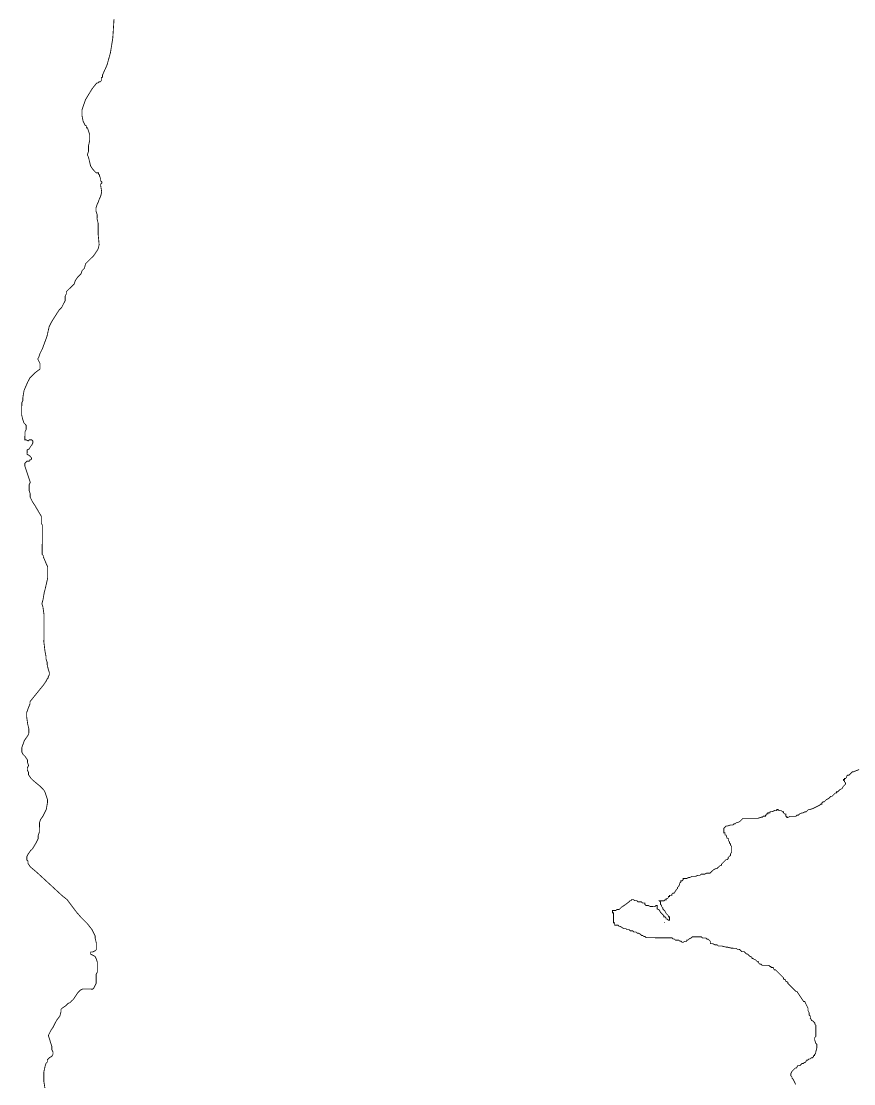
# Model space of a CAD drawing. Header units: metres. Extents: x 290190 to 339802, y 1811045 to 1991312.
# Drawn here: x 319345 to 322325, y 1852007 to 1855814 of the extents above; entities that cross this region are included whole.
import ezdxf

# ---------------------------------------------------------------- set-up
doc = ezdxf.new("R2010")
doc.units = ezdxf.units.M
doc.header["$MEASUREMENT"] = 0
doc.layers.add('HAZARDS LINE', color=1, linetype='Continuous')

msp = doc.modelspace()

# ---------------------------------------------------------------- linework, layer by layer
at = {"layer": 'HAZARDS LINE', "lineweight": 18}
for points in [[(319429.5, 1851992, 3.03, 3.03, 0), (319425.6, 1852016.2, 3.03, 3.03, 0), (319425.7, 1852048.5, 3.03, 3.03, 0), (319429.8, 1852068.6, 3.03, 3.03, 0), (319433.9, 1852080.7, 3.03, 3.03, 0), (319438, 1852084.7, 3.03, 3.03, 0), (319438, 1852092.8, 3.03, 3.03, 0), (319446.1, 1852100.8, 3.03, 3.03, 0), (319454.2, 1852104.8, 3.03, 3.03, 0), (319458.3, 1852112.8, 3.03, 3.03, 0), (319458.3, 1852120.9, 3.03, 3.03, 0), (319454.3, 1852129, 3.03, 3.03, 0), (319454.4, 1852141.1, 3.03, 3.03, 0), (319446.4, 1852165.4, 3.03, 3.03, 0), (319442.5, 1852177.5, 3.03, 3.03, 0), (319442.5, 1852181.5, 3.03, 3.03, 0), (319446.6, 1852189.6, 3.03, 3.03, 0), (319450.6, 1852197.6, 3.03, 3.03, 0), (319458.8, 1852209.7, 3.03, 3.03, 0), (319471, 1852233.8, 3.03, 3.03, 0), (319483.2, 1852249.9, 3.03, 3.03, 0), (319487.3, 1852266, 3.03, 3.03, 0), (319487.3, 1852274.1, 3.03, 3.03, 0), (319491.4, 1852278.1, 3.03, 3.03, 0), (319503.5, 1852286.1, 3.03, 3.03, 0), (319511.6, 1852294.1, 3.03, 3.03, 0), (319519.7, 1852298.1, 3.03, 3.03, 0), (319523.7, 1852302.2, 3.03, 3.03, 0), (319531.8, 1852310.2, 3.03, 3.03, 0), (319540, 1852322.2, 3.03, 3.03, 0), (319548.1, 1852334.3, 3.03, 3.03, 0), (319552.2, 1852338.3, 3.03, 3.03, 0), (319556.2, 1852342.3, 3.03, 3.03, 0), (319564.3, 1852346.3, 3.03, 3.03, 0), (319600.6, 1852346.2, 3.03, 3.03, 0), (319604.6, 1852350.2, 3.03, 3.03, 0), (319608.7, 1852358.2, 3.03, 3.03, 0), (319612.8, 1852366.3, 3.03, 3.03, 0), (319612.9, 1852398.6, 3.03, 3.03, 0), (319617, 1852406.6, 3.03, 3.03, 0), (319617.2, 1852442.9, 3.03, 3.03, 0), (319613.2, 1852455, 3.03, 3.03, 0), (319609.2, 1852463.1, 3.03, 3.03, 0), (319601.2, 1852467.2, 3.03, 3.03, 0), (319593.1, 1852471.3, 3.03, 3.03, 0), (319593.2, 1852479.3, 3.03, 3.03, 0), (319601.2, 1852479.3, 3.03, 3.03, 0), (319609.3, 1852483.3, 3.03, 3.03, 0), (319613.4, 1852487.3, 3.03, 3.03, 0), (319613.5, 1852511.5, 3.03, 3.03, 0), (319609.5, 1852527.7, 3.03, 3.03, 0), (319609.6, 1852535.7, 3.03, 3.03, 0), (319605.6, 1852543.8, 3.03, 3.03, 0), (319597.6, 1852560, 3.03, 3.03, 0), (319581.6, 1852580.3, 3.03, 3.03, 0), (319565.5, 1852596.5, 3.03, 3.03, 0), (319557.5, 1852604.6, 3.03, 3.03, 0), (319543.9, 1852620.2, 3.03, 3.03, 0), (319508.5, 1852667.1, 3.02, 3.02, 0), (319492.8, 1852679.3, 3.02, 3.02, 0), (319444.7, 1852723.8, 3.02, 3.02, 0), (319400.7, 1852764.3, 3.02, 3.02, 0), (319376.7, 1852784.6, 3.02, 3.02, 0), (319368.7, 1852796.7, 3.02, 3.02, 0), (319368.8, 1852804.8, 3.02, 3.02, 0), (319364.8, 1852808.8, 3.02, 3.02, 0), (319364.9, 1852820.9, 3.02, 3.02, 0), (319368.9, 1852828.9, 3.02, 3.02, 0), (319377, 1852840.9, 3.02, 3.02, 0), (319385.1, 1852848.9, 3.02, 3.02, 0), (319397.3, 1852869, 3.02, 3.02, 0), (319405.5, 1852885, 3.02, 3.02, 0), (319405.6, 1852897.1, 3.02, 3.02, 0), (319409.7, 1852909.2, 3.02, 3.02, 0), (319409.9, 1852941.4, 3.02, 3.02, 0), (319413.9, 1852953.4, 3.02, 3.02, 0), (319422.1, 1852965.4, 3.02, 3.02, 0), (319426.1, 1852973.5, 3.02, 3.02, 0), (319434.3, 1852989.5, 3.02, 3.02, 0), (319438.5, 1853013.6, 3.02, 3.02, 0), (319438.5, 1853025.7, 3.02, 3.02, 0), (319434.6, 1853037.8, 3.02, 3.02, 0), (319430.6, 1853049.9, 3.02, 3.02, 0), (319426.7, 1853058, 3.02, 3.02, 0), (319410.7, 1853074.2, 3.02, 3.02, 0), (319386.6, 1853094.4, 3.02, 3.02, 0), (319378.6, 1853102.5, 3.02, 3.02, 0), (319370.7, 1853114.7, 3.02, 3.02, 0), (319370.7, 1853122.7, 3.02, 3.02, 0), (319366.7, 1853130.8, 3.02, 3.02, 0), (319366.8, 1853138.8, 3.02, 3.02, 0), (319370.9, 1853146.9, 3.02, 3.02, 0), (319366.9, 1853159, 3.02, 3.02, 0), (319367, 1853167, 3.02, 3.02, 0), (319359, 1853179.1, 3.02, 3.02, 0), (319351, 1853187.2, 3.02, 3.02, 0), (319347, 1853195.3, 3.02, 3.02, 0), (319347.1, 1853211.4, 3.02, 3.02, 0), (319351.2, 1853223.5, 3.02, 3.02, 0), (319355.3, 1853235.5, 3.02, 3.02, 0), (319363.4, 1853247.5, 3.02, 3.02, 0), (319371.6, 1853259.6, 3.02, 3.02, 0), (319371.7, 1853279.7, 3.02, 3.02, 0), (319367.8, 1853295.8, 3.02, 3.02, 0), (319363.9, 1853324, 3.02, 3.02, 0), (319364, 1853336.1, 3.02, 3.02, 0), (319368.1, 1853348.1, 3.02, 3.02, 0), (319376.2, 1853368.2, 3.02, 3.02, 0), (319376.3, 1853376.2, 3.02, 3.02, 0), (319392.5, 1853396.3, 3.02, 3.02, 0), (319424.9, 1853436.3, 3.02, 3.02, 0), (319433.1, 1853448.3, 3.02, 3.02, 0), (319437.1, 1853456.4, 3.02, 3.02, 0), (319441.2, 1853460.4, 3.02, 3.02, 0), (319441.2, 1853464.4, 3.02, 3.02, 0), (319445.3, 1853472.4, 3.02, 3.02, 0), (319445.3, 1853480.5, 3.02, 3.02, 0), (319441.4, 1853492.6, 3.02, 3.02, 0), (319437.5, 1853508.7, 3.02, 3.02, 0), (319437.5, 1853516.7, 3.02, 3.02, 0), (319433.6, 1853528.8, 3.02, 3.02, 0), (319433.6, 1853536.9, 3.02, 3.02, 0), (319429.7, 1853557, 3.02, 3.02, 0), (319425.9, 1853589.3, 3.02, 3.02, 0), (319426.5, 1853685.8, 3.02, 3.02, 0), (319422.6, 1853714, 3.02, 3.02, 0), (319418.7, 1853726.1, 3.02, 3.02, 0), (319422.8, 1853742.2, 3.02, 3.02, 0), (319427, 1853766.3, 3.02, 3.02, 0), (319431.1, 1853782.4, 3.02, 3.02, 0), (319439.4, 1853818.6, 3.02, 3.02, 0), (319439.6, 1853858.8, 3.02, 3.02, 0), (319435.6, 1853866.9, 3.02, 3.02, 0), (319423.7, 1853895.1, 3.02, 3.02, 0), (319423.7, 1853899.2, 3.02, 3.02, 0), (319419.7, 1853903.2, 3.02, 3.02, 0), (319419.9, 1853927.4, 3.02, 3.02, 0), (319420, 1853943.5, 3.02, 3.02, 0), (319420.1, 1853959.6, 3.02, 3.02, 0), (319420.3, 1853991.8, 3.02, 3.02, 0), (319420.4, 1854007.9, 3.02, 3.02, 0), (319416.4, 1854015.9, 3.02, 3.02, 0), (319416.5, 1854032, 3.02, 3.02, 0), (319416.6, 1854040.1, 3.02, 3.02, 0), (319404.6, 1854060.3, 3.02, 3.02, 0), (319392.7, 1854080.5, 3.02, 3.02, 0), (319384.7, 1854092.6, 3.02, 3.02, 0), (319376.7, 1854108.7, 3.02, 3.02, 0), (319376.8, 1854120.8, 3.02, 3.02, 0), (319372.9, 1854132.9, 3.02, 3.02, 0), (319372.9, 1854145, 3.02, 3.02, 0), (319373, 1854153, 3.02, 3.02, 0), (319377.1, 1854161.1, 3.02, 3.02, 0), (319373.1, 1854173.2, 3.02, 3.02, 0), (319357.3, 1854221.6, 3.02, 3.02, 0), (319357.4, 1854229.6, 3.02, 3.02, 0), (319365.5, 1854237.6, 3.02, 3.02, 0), (319369.5, 1854237.6, 3.02, 3.02, 0), (319373.5, 1854237.6, 3.02, 3.02, 0), (319373.5, 1854241.6, 3.02, 3.02, 0), (319377.6, 1854241.6, 3.02, 3.02, 0), (319381.6, 1854245.6, 3.02, 3.02, 0), (319381.6, 1854249.6, 3.02, 3.02, 0), (319377.6, 1854253.6, 3.02, 3.02, 0), (319373.6, 1854257.7, 3.02, 3.02, 0), (319365.6, 1854261.8, 3.02, 3.02, 0), (319365.7, 1854269.8, 3.02, 3.02, 0), (319365.7, 1854277.9, 3.02, 3.02, 0), (319373.8, 1854281.8, 3.02, 3.02, 0), (319377.8, 1854289.9, 3.02, 3.02, 0), (319381.9, 1854293.9, 3.02, 3.02, 0), (319386, 1854301.9, 3.02, 3.02, 0), (319386, 1854309.9, 3.02, 3.02, 0), (319382, 1854314, 3.02, 3.02, 0), (319378, 1854314, 3.02, 3.02, 0), (319374, 1854314, 3.02, 3.02, 0), (319369.9, 1854310, 3.02, 3.02, 0), (319361.9, 1854314.1, 3.02, 3.02, 0), (319357.9, 1854314.1, 3.02, 3.02, 0), (319357.9, 1854322.2, 3.02, 3.02, 0), (319357.9, 1854326.2, 3.02, 3.02, 0), (319358, 1854334.2, 3.02, 3.02, 0), (319358, 1854342.3, 3.02, 3.02, 0), (319362.1, 1854350.3, 3.02, 3.02, 0), (319362.2, 1854358.4, 3.02, 3.02, 0), (319362.2, 1854362.4, 3.02, 3.02, 0), (319362.2, 1854366.4, 3.02, 3.02, 0), (319354.2, 1854374.5, 3.02, 3.02, 0), (319350.3, 1854386.6, 3.02, 3.02, 0), (319346.3, 1854402.7, 3.02, 3.02, 0), (319346.5, 1854430.9, 3.02, 3.02, 0), (319346.6, 1854439, 3.02, 3.02, 0), (319346.6, 1854447, 3.02, 3.02, 0), (319350.7, 1854455, 3.02, 3.02, 0), (319350.7, 1854463.1, 3.02, 3.02, 0), (319350.8, 1854467.1, 3.02, 3.02, 0), (319354.9, 1854491.2, 3.02, 3.02, 0), (319367.2, 1854519.3, 3.02, 3.02, 0), (319375.3, 1854535.4, 3.02, 3.02, 0), (319387.5, 1854547.4, 3.02, 3.02, 0), (319395.6, 1854555.4, 3.02, 3.02, 0), (319411.7, 1854567.4, 3.02, 3.02, 0), (319411.8, 1854583.5, 3.02, 3.02, 0), (319411.9, 1854587.5, 3.02, 3.02, 0), (319407.9, 1854595.6, 3.02, 3.02, 0), (319403.9, 1854603.6, 3.02, 3.02, 0), (319408, 1854611.6, 3.02, 3.02, 0), (319412.1, 1854623.7, 3.02, 3.02, 0), (319420.2, 1854639.7, 3.02, 3.02, 0), (319436.6, 1854683.9, 3.02, 3.02, 0), (319444.9, 1854720.1, 3.02, 3.02, 0), (319453, 1854736.1, 3.02, 3.02, 0), (319473.3, 1854768.2, 3.02, 3.02, 0), (319481.4, 1854780.2, 3.02, 3.02, 0), (319489.5, 1854788.2, 3.02, 3.02, 0), (319493.6, 1854796.3, 3.02, 3.02, 0), (319501.8, 1854812.3, 3.02, 3.02, 0), (319501.9, 1854828.4, 3.02, 3.02, 0), (319505.9, 1854836.4, 3.02, 3.02, 0), (319506, 1854844.5, 3.02, 3.02, 0), (319514.1, 1854852.5, 3.02, 3.02, 0), (319526.2, 1854864.5, 3.02, 3.02, 0), (319534.3, 1854872.5, 3.02, 3.02, 0), (319538.4, 1854884.5, 3.02, 3.02, 0), (319546.5, 1854896.6, 3.02, 3.02, 0), (319558.7, 1854908.6, 3.02, 3.02, 0), (319562.8, 1854920.6, 3.02, 3.02, 0), (319570.9, 1854928.6, 3.02, 3.02, 0), (319575, 1854944.7, 3.02, 3.02, 0), (319583.1, 1854952.7, 3.02, 3.02, 0), (319587.1, 1854956.7, 3.02, 3.02, 0), (319603.3, 1854972.7, 3.02, 3.02, 0), (319611.5, 1854984.7, 3.02, 3.02, 0), (319619.6, 1854996.7, 3.02, 3.02, 0), (319623.7, 1855012.8, 3.02, 3.02, 0), (319619.9, 1855053.1, 3.02, 3.02, 0), (319620, 1855061.1, 3.02, 3.02, 0), (319620.1, 1855077.2, 3.02, 3.02, 0), (319620.2, 1855089.3, 3.02, 3.02, 0), (319616.2, 1855105.4, 3.02, 3.02, 0), (319616.3, 1855109.4, 3.02, 3.02, 0), (319616.3, 1855121.5, 3.02, 3.02, 0), (319612.4, 1855133.6, 3.02, 3.02, 0), (319612.4, 1855141.7, 3.02, 3.02, 0), (319612.4, 1855145.7, 3.02, 3.02, 0), (319616.5, 1855157.7, 3.02, 3.02, 0), (319620.6, 1855165.8, 3.02, 3.02, 0), (319624.7, 1855177.8, 3.02, 3.02, 0), (319628.8, 1855185.8, 3.02, 3.02, 0), (319632.9, 1855201.9, 3.02, 3.02, 0), (319629, 1855226.1, 3.02, 3.02, 0), (319629.1, 1855230.1, 3.02, 3.02, 0), (319633.1, 1855234.1, 3.02, 3.02, 0), (319633.1, 1855238.1, 3.02, 3.02, 0), (319629.1, 1855242.2, 3.02, 3.02, 0), (319629.2, 1855250.2, 3.02, 3.02, 0), (319625.2, 1855258.3, 3.02, 3.02, 0), (319625.2, 1855262.3, 3.02, 3.02, 0), (319621.2, 1855266.4, 3.02, 3.02, 0), (319621.3, 1855270.4, 3.02, 3.02, 0), (319617.2, 1855270.4, 3.02, 3.02, 0), (319613.2, 1855270.5, 3.02, 3.02, 0), (319609.2, 1855274.5, 3.02, 3.02, 0), (319605.2, 1855278.6, 3.02, 3.02, 0), (319601.2, 1855282.6, 3.02, 3.02, 0), (319593.2, 1855294.7, 3.02, 3.02, 0), (319589.3, 1855310.8, 3.02, 3.02, 0), (319585.4, 1855327, 3.02, 3.02, 0), (319581.4, 1855335, 3.02, 3.02, 0), (319585.5, 1855347.1, 3.02, 3.02, 0), (319585.6, 1855367.2, 3.02, 3.02, 0), (319589.8, 1855387.3, 3.02, 3.02, 0), (319589.9, 1855407.4, 3.02, 3.02, 0), (319582, 1855431.6, 3.02, 3.02, 0), (319578, 1855431.7, 3.02, 3.02, 0), (319578, 1855435.7, 3.02, 3.02, 0), (319578, 1855439.7, 3.02, 3.02, 0), (319574, 1855439.7, 3.02, 3.02, 0), (319566.1, 1855455.9, 3.02, 3.02, 0), (319562.2, 1855476, 3.02, 3.02, 0), (319562.3, 1855496.2, 3.02, 3.02, 0), (319574.6, 1855532.3, 3.02, 3.02, 0), (319599, 1855572.4, 3.02, 3.02, 0), (319615.2, 1855592.4, 3.02, 3.02, 0), (319619.2, 1855592.4, 3.02, 3.02, 0), (319623.2, 1855596.4, 3.02, 3.02, 0), (319627.3, 1855596.4, 3.02, 3.02, 0), (319631.3, 1855600.4, 3.02, 3.02, 0), (319631.3, 1855604.4, 3.02, 3.02, 0), (319631.4, 1855612.4, 3.02, 3.02, 0), (319635.4, 1855612.4, 3.02, 3.02, 0), (319635.5, 1855620.5, 3.02, 3.02, 0), (319651.8, 1855656.6, 3.02, 3.02, 0), (319664.1, 1855700.8, 3.02, 3.02, 0), (319672.5, 1855753.1, 3.02, 3.02, 0), (319676.9, 1855821.5, 3.02, 3.02, 0)], [(322344.6, 1853132.7, 3.02, 3.02, 0), (322324.4, 1853124.8, 3.02, 3.02, 0), (322320.4, 1853124.8, 3.02, 3.02, 0), (322316.4, 1853120.8, 3.02, 3.02, 0), (322312.3, 1853116.8, 3.02, 3.02, 0), (322308.3, 1853112.8, 3.02, 3.02, 0), (322304.2, 1853112.9, 3.02, 3.02, 0), (322300.2, 1853108.9, 3.02, 3.02, 0), (322300.2, 1853104.8, 3.02, 3.02, 0), (322296.1, 1853100.8, 3.02, 3.02, 0), (322292.1, 1853100.9, 3.02, 3.02, 0), (322292.1, 1853096.8, 3.02, 3.02, 0), (322288, 1853096.9, 3.02, 3.02, 0), (322288, 1853092.8, 3.02, 3.02, 0), (322292, 1853092.8, 3.02, 3.02, 0), (322292, 1853088.8, 3.02, 3.02, 0), (322296, 1853084.7, 3.02, 3.02, 0), (322296, 1853080.7, 3.02, 3.02, 0), (322291.9, 1853076.7, 3.02, 3.02, 0), (322287.9, 1853072.7, 3.02, 3.02, 0), (322283.8, 1853064.7, 3.02, 3.02, 0), (322275.7, 1853060.7, 3.02, 3.02, 0), (322271.7, 1853056.7, 3.02, 3.02, 0), (322267.6, 1853052.7, 3.02, 3.02, 0), (322263.6, 1853052.7, 3.02, 3.02, 0), (322263.6, 1853048.7, 3.02, 3.02, 0), (322259.6, 1853048.7, 3.02, 3.02, 0), (322251.5, 1853040.7, 3.02, 3.02, 0), (322247.4, 1853036.7, 3.02, 3.02, 0), (322243.4, 1853036.8, 3.02, 3.02, 0), (322239.4, 1853032.8, 3.02, 3.02, 0), (322235.3, 1853028.8, 3.02, 3.02, 0), (322227.2, 1853024.8, 3.02, 3.02, 0), (322223.2, 1853020.8, 3.02, 3.02, 0), (322219.1, 1853016.8, 3.02, 3.02, 0), (322215.1, 1853016.8, 3.02, 3.02, 0), (322211.1, 1853012.8, 3.02, 3.02, 0), (322211, 1853008.8, 3.02, 3.02, 0), (322207, 1853008.8, 3.02, 3.02, 0), (322203, 1853004.8, 3.02, 3.02, 0), (322194.9, 1853000.8, 3.02, 3.02, 0), (322186.8, 1852996.9, 3.02, 3.02, 0), (322178.8, 1852992.9, 3.02, 3.02, 0), (322166.7, 1852988.9, 3.02, 3.02, 0), (322162.6, 1852988.9, 3.02, 3.02, 0), (322158.6, 1852984.9, 3.02, 3.02, 0), (322154.5, 1852980.9, 3.02, 3.02, 0), (322150.5, 1852981, 3.02, 3.02, 0), (322142.4, 1852977, 3.02, 3.02, 0), (322138.4, 1852977, 3.02, 3.02, 0), (322130.3, 1852973, 3.02, 3.02, 0), (322126.3, 1852969, 3.02, 3.02, 0), (322122.3, 1852969.1, 3.02, 3.02, 0), (322118.2, 1852965.1, 3.02, 3.02, 0), (322098.1, 1852965.2, 3.02, 3.02, 0), (322090, 1852961.2, 3.02, 3.02, 0), (322086, 1852961.2, 3.02, 3.02, 0), (322086, 1852965.3, 3.02, 3.02, 0), (322082, 1852965.3, 3.02, 3.02, 0), (322082.1, 1852973.3, 3.02, 3.02, 0), (322078, 1852973.4, 3.02, 3.02, 0), (322074, 1852977.4, 3.02, 3.02, 0), (322074.1, 1852981.4, 3.02, 3.02, 0), (322070, 1852981.5, 3.02, 3.02, 0), (322066, 1852985.5, 3.02, 3.02, 0), (322058, 1852985.6, 3.02, 3.02, 0), (322054, 1852989.6, 3.02, 3.02, 0), (322050, 1852989.6, 3.02, 3.02, 0), (322049.9, 1852985.6, 3.02, 3.02, 0), (322041.9, 1852985.7, 3.02, 3.02, 0), (322033.8, 1852981.7, 3.02, 3.02, 0), (322025.8, 1852981.7, 3.02, 3.02, 0), (322025.7, 1852977.7, 3.02, 3.02, 0), (322017.7, 1852977.8, 3.02, 3.02, 0), (322017.7, 1852973.7, 3.02, 3.02, 0), (322013.6, 1852973.8, 3.02, 3.02, 0), (322013.6, 1852969.7, 3.02, 3.02, 0), (322009.6, 1852969.8, 3.02, 3.02, 0), (322009.6, 1852965.7, 3.02, 3.02, 0), (322001.5, 1852965.8, 3.02, 3.02, 0), (321997.5, 1852961.8, 3.02, 3.02, 0), (321993.5, 1852961.8, 3.02, 3.02, 0), (321981.4, 1852957.9, 3.02, 3.02, 0), (321929, 1852958.2, 3.02, 3.02, 0), (321925, 1852954.2, 3.02, 3.02, 0), (321921, 1852950.2, 3.02, 3.02, 0), (321916.9, 1852946.2, 3.02, 3.02, 0), (321908.8, 1852942.2, 3.02, 3.02, 0), (321904.8, 1852942.2, 3.02, 3.02, 0), (321900.8, 1852938.2, 3.02, 3.02, 0), (321896.7, 1852938.3, 3.02, 3.02, 0), (321892.7, 1852934.3, 3.02, 3.02, 0), (321884.6, 1852934.3, 3.02, 3.02, 0), (321872.5, 1852930.4, 3.02, 3.02, 0), (321868.5, 1852930.4, 3.02, 3.02, 0), (321864.5, 1852926.4, 3.02, 3.02, 0), (321860.4, 1852922.4, 3.02, 3.02, 0), (321860.3, 1852906.3, 3.02, 3.02, 0), (321864.3, 1852906.3, 3.02, 3.02, 0), (321864.3, 1852898.2, 3.02, 3.02, 0), (321868.3, 1852898.2, 3.02, 3.02, 0), (321872.3, 1852886.1, 3.02, 3.02, 0), (321876.3, 1852886.1, 3.02, 3.02, 0), (321876.2, 1852878, 3.02, 3.02, 0), (321880.2, 1852874, 3.02, 3.02, 0), (321880.2, 1852869.9, 3.02, 3.02, 0), (321884.2, 1852865.9, 3.02, 3.02, 0), (321884.2, 1852861.9, 3.02, 3.02, 0), (321888.2, 1852857.8, 3.02, 3.02, 0), (321888.1, 1852837.7, 3.02, 3.02, 0), (321884, 1852829.7, 3.02, 3.02, 0), (321884, 1852825.6, 3.02, 3.02, 0), (321879.9, 1852821.6, 3.02, 3.02, 0), (321875.9, 1852817.6, 3.02, 3.02, 0), (321875.9, 1852813.6, 3.02, 3.02, 0), (321871.8, 1852809.6, 3.02, 3.02, 0), (321867.8, 1852809.6, 3.02, 3.02, 0), (321863.7, 1852805.6, 3.02, 3.02, 0), (321859.7, 1852801.6, 3.02, 3.02, 0), (321851.6, 1852793.6, 3.02, 3.02, 0), (321851.6, 1852789.6, 3.02, 3.02, 0), (321847.5, 1852789.6, 3.02, 3.02, 0), (321843.5, 1852785.6, 3.02, 3.02, 0), (321839.4, 1852781.6, 3.02, 3.02, 0), (321835.4, 1852777.6, 3.02, 3.02, 0), (321831.4, 1852777.7, 3.02, 3.02, 0), (321823.3, 1852773.7, 3.02, 3.02, 0), (321819.2, 1852769.7, 3.02, 3.02, 0), (321811.1, 1852761.7, 3.02, 3.02, 0), (321799.1, 1852761.8, 3.02, 3.02, 0), (321791, 1852757.8, 3.02, 3.02, 0), (321778.9, 1852757.9, 3.02, 3.02, 0), (321774.9, 1852753.9, 3.02, 3.02, 0), (321766.8, 1852753.9, 3.02, 3.02, 0), (321758.8, 1852749.9, 3.02, 3.02, 0), (321746.7, 1852750, 3.02, 3.02, 0), (321738.6, 1852746, 3.02, 3.02, 0), (321734.6, 1852746.1, 3.02, 3.02, 0), (321726.5, 1852742.1, 3.02, 3.02, 0), (321714.4, 1852742.2, 3.02, 3.02, 0), (321714.4, 1852738.1, 3.02, 3.02, 0), (321710.4, 1852734.1, 3.02, 3.02, 0), (321706.4, 1852734.2, 3.02, 3.02, 0), (321706.3, 1852730.1, 3.02, 3.02, 0), (321702.3, 1852726.1, 3.02, 3.02, 0), (321702.3, 1852722.1, 3.02, 3.02, 0), (321698.2, 1852714.1, 3.02, 3.02, 0), (321694.1, 1852710.1, 3.02, 3.02, 0), (321694.1, 1852706.1, 3.02, 3.02, 0), (321690.1, 1852702.1, 3.02, 3.02, 0), (321681.9, 1852690, 3.02, 3.02, 0), (321677.9, 1852690.1, 3.02, 3.02, 0), (321673.9, 1852686.1, 3.02, 3.02, 0), (321673.8, 1852682, 3.02, 3.02, 0), (321665.8, 1852682.1, 3.02, 3.02, 0), (321665.8, 1852678.1, 3.02, 3.02, 0), (321661.7, 1852678.1, 3.02, 3.02, 0), (321661.7, 1852674.1, 3.02, 3.02, 0), (321657.7, 1852670.1, 3.02, 3.02, 0), (321653.6, 1852670.1, 3.02, 3.02, 0), (321653.6, 1852666.1, 3.02, 3.02, 0), (321649.6, 1852666.1, 3.02, 3.02, 0), (321645.6, 1852662.1, 3.02, 3.02, 0), (321629.5, 1852662.2, 3.02, 3.02, 0), (321633.5, 1852658.1, 3.02, 3.02, 0), (321633.4, 1852654.1, 3.03, 3.03, 0), (321633.5, 1852649.7, 3.03, 3.03, 0), (321637.5, 1852645.7, 3.03, 3.03, 0), (321637.5, 1852641.6, 3.03, 3.03, 0), (321641.5, 1852637.6, 3.03, 3.03, 0), (321641.5, 1852633.5, 3.03, 3.03, 0), (321649.5, 1852625.4, 3.03, 3.03, 0), (321653.5, 1852617.3, 3.03, 3.03, 0), (321661.5, 1852609.2, 3.03, 3.03, 0), (321661.5, 1852605.2, 3.03, 3.03, 0), (321665.5, 1852605.2, 3.03, 3.03, 0), (321665.5, 1852593.1, 3.03, 3.03, 0), (321661.4, 1852593.1, 3.03, 3.03, 0), (321657.4, 1852597.2, 3.03, 3.03, 0), (321653.4, 1852597.2, 3.03, 3.03, 0), (321653.4, 1852601.2, 3.03, 3.03, 0), (321649.4, 1852605.3, 3.03, 3.03, 0), (321645.4, 1852605.3, 3.03, 3.03, 0), (321645.4, 1852609.3, 3.03, 3.03, 0), (321637.4, 1852617.4, 3.03, 3.03, 0), (321633.3, 1852621.5, 3.03, 3.03, 0), (321629.4, 1852629.6, 3.03, 3.03, 0), (321621.3, 1852633.6, 3.03, 3.03, 0), (321621.4, 1852645.7, 3.03, 3.03, 0), (321617.3, 1852645.8, 3.03, 3.03, 0), (321613.3, 1852641.7, 3.03, 3.03, 0), (321597.1, 1852641.8, 3.03, 3.03, 0), (321589.1, 1852645.9, 3.03, 3.03, 0), (321581, 1852645.9, 3.03, 3.03, 0), (321577, 1852650, 3.03, 3.03, 0), (321577.1, 1852654.4, 3.02, 3.02, 0), (321569, 1852654.5, 3.02, 3.02, 0), (321565, 1852658.5, 3.02, 3.02, 0), (321553, 1852658.6, 3.02, 3.02, 0), (321549, 1852662.7, 3.02, 3.02, 0), (321540.9, 1852662.7, 3.02, 3.02, 0), (321536.9, 1852666.8, 3.02, 3.02, 0), (321528.9, 1852666.8, 3.02, 3.02, 0), (321528.9, 1852662.8, 3.02, 3.02, 0), (321524.8, 1852662.8, 3.02, 3.02, 0), (321520.8, 1852658.8, 3.02, 3.02, 0), (321506, 1852647.6, 3.03, 3.03, 0), (321493.9, 1852639.6, 3.03, 3.03, 0), (321489.8, 1852635.6, 3.03, 3.03, 0), (321485.8, 1852631.6, 3.03, 3.03, 0), (321477.7, 1852631.6, 3.03, 3.03, 0), (321473.6, 1852627.6, 3.03, 3.03, 0), (321461.5, 1852627.7, 3.03, 3.03, 0), (321461.5, 1852619.6, 3.03, 3.03, 0), (321465.5, 1852619.6, 3.03, 3.03, 0), (321465.4, 1852583.3, 3.03, 3.03, 0), (321469.4, 1852583.3, 3.03, 3.03, 0), (321469.4, 1852575.2, 3.03, 3.03, 0), (321481.5, 1852575.1, 3.03, 3.03, 0), (321485.5, 1852571.1, 3.03, 3.03, 0), (321489.5, 1852571.1, 3.03, 3.03, 0), (321501.6, 1852562.9, 3.03, 3.03, 0), (321509.6, 1852562.9, 3.03, 3.03, 0), (321513.6, 1852558.8, 3.03, 3.03, 0), (321521.7, 1852558.8, 3.03, 3.03, 0), (321525.7, 1852554.8, 3.03, 3.03, 0), (321533.8, 1852554.7, 3.03, 3.03, 0), (321537.8, 1852550.7, 3.03, 3.03, 0), (321545.9, 1852550.6, 3.03, 3.03, 0), (321549.9, 1852546.6, 3.03, 3.03, 0), (321553.9, 1852546.6, 3.03, 3.03, 0), (321562, 1852542.5, 3.03, 3.03, 0), (321566, 1852538.4, 3.03, 3.03, 0), (321570, 1852538.4, 3.03, 3.03, 0), (321574, 1852534.4, 3.03, 3.03, 0), (321578.1, 1852534.3, 3.03, 3.03, 0), (321582.1, 1852530.3, 3.03, 3.03, 0), (321674.9, 1852529.8, 3.03, 3.03, 0), (321678.9, 1852525.8, 3.03, 3.03, 0), (321682.9, 1852525.8, 3.03, 3.03, 0), (321686.9, 1852521.7, 3.03, 3.03, 0), (321699, 1852521.6, 3.03, 3.03, 0), (321703, 1852517.6, 3.03, 3.03, 0), (321707.1, 1852517.6, 3.03, 3.03, 0), (321711.1, 1852513.5, 3.03, 3.03, 0), (321715.1, 1852513.5, 3.03, 3.03, 0), (321719.2, 1852517.5, 3.03, 3.03, 0), (321727.2, 1852517.5, 3.03, 3.03, 0), (321727.3, 1852521.5, 3.03, 3.03, 0), (321731.3, 1852521.5, 3.03, 3.03, 0), (321735.3, 1852525.5, 3.03, 3.03, 0), (321743.4, 1852529.5, 3.03, 3.03, 0), (321747.5, 1852533.5, 3.03, 3.03, 0), (321779.8, 1852533.4, 3.03, 3.03, 0), (321783.8, 1852529.3, 3.03, 3.03, 0), (321795.9, 1852529.2, 3.03, 3.03, 0), (321799.9, 1852525.2, 3.03, 3.03, 0), (321803.9, 1852525.2, 3.03, 3.03, 0), (321807.9, 1852521.1, 3.03, 3.03, 0), (321811.9, 1852517.1, 3.03, 3.03, 0), (321811.9, 1852509, 3.03, 3.03, 0), (321820, 1852509, 3.03, 3.03, 0), (321828, 1852504.9, 3.03, 3.03, 0), (321836.1, 1852504.8, 3.03, 3.03, 0), (321840.1, 1852500.8, 3.03, 3.03, 0), (321852.2, 1852500.7, 3.03, 3.03, 0), (321868.3, 1852496.6, 3.03, 3.03, 0), (321872.4, 1852496.6, 3.03, 3.03, 0), (321888.5, 1852492.5, 3.03, 3.03, 0), (321904.6, 1852492.4, 3.03, 3.03, 0), (321908.6, 1852488.4, 3.03, 3.03, 0), (321916.7, 1852488.3, 3.03, 3.03, 0), (321924.7, 1852480.2, 3.03, 3.03, 0), (321932.8, 1852480.2, 3.03, 3.03, 0), (321936.8, 1852476.1, 3.03, 3.03, 0), (321940.8, 1852472.1, 3.03, 3.03, 0), (321944.8, 1852472, 3.03, 3.03, 0), (321948.9, 1852468, 3.03, 3.03, 0), (321952.9, 1852463.9, 3.03, 3.03, 0), (321960.9, 1852459.9, 3.03, 3.03, 0), (321960.9, 1852455.8, 3.03, 3.03, 0), (321964.9, 1852455.8, 3.03, 3.03, 0), (321969, 1852451.8, 3.03, 3.03, 0), (321973, 1852451.7, 3.03, 3.03, 0), (321977, 1852447.7, 3.03, 3.03, 0), (321981, 1852443.6, 3.03, 3.03, 0), (321985, 1852443.6, 3.03, 3.03, 0), (321985, 1852439.6, 3.03, 3.03, 0), (321989, 1852435.5, 3.03, 3.03, 0), (321993.1, 1852435.5, 3.03, 3.03, 0), (321997.1, 1852431.5, 3.03, 3.03, 0), (322021.3, 1852431.3, 3.03, 3.03, 0), (322025.3, 1852427.3, 3.03, 3.03, 0), (322029.3, 1852427.3, 3.03, 3.03, 0), (322029.3, 1852423.2, 3.03, 3.03, 0), (322037.4, 1852423.2, 3.03, 3.03, 0), (322037.4, 1852419.2, 3.03, 3.03, 0), (322041.4, 1852415.1, 3.03, 3.03, 0), (322045.4, 1852415.1, 3.03, 3.03, 0), (322049.4, 1852411, 3.03, 3.03, 0), (322057.5, 1852402.9, 3.03, 3.03, 0), (322061.5, 1852398.9, 3.03, 3.03, 0), (322065.5, 1852394.8, 3.03, 3.03, 0), (322069.5, 1852390.8, 3.03, 3.03, 0), (322073.5, 1852386.7, 3.03, 3.03, 0), (322073.5, 1852382.7, 3.03, 3.03, 0), (322081.5, 1852378.6, 3.03, 3.03, 0), (322081.5, 1852374.6, 3.03, 3.03, 0), (322089.6, 1852370.5, 3.03, 3.03, 0), (322089.6, 1852366.5, 3.03, 3.03, 0), (322097.6, 1852358.3, 3.03, 3.03, 0), (322101.6, 1852354.3, 3.03, 3.03, 0), (322105.6, 1852350.2, 3.03, 3.03, 0), (322109.6, 1852346.2, 3.03, 3.03, 0), (322117.7, 1852338.1, 3.03, 3.03, 0), (322121.7, 1852338.1, 3.03, 3.03, 0), (322145.7, 1852301.6, 3.03, 3.03, 0), (322149.8, 1852301.6, 3.03, 3.03, 0), (322157.7, 1852285.4, 3.03, 3.03, 0), (322161.7, 1852277.4, 3.03, 3.03, 0), (322161.7, 1852269.3, 3.03, 3.03, 0), (322165.7, 1852261.2, 3.03, 3.03, 0), (322165.7, 1852253.1, 3.03, 3.03, 0), (322169.7, 1852249.1, 3.03, 3.03, 0), (322169.6, 1852241, 3.03, 3.03, 0), (322173.6, 1852236.9, 3.03, 3.03, 0), (322173.6, 1852232.9, 3.03, 3.03, 0), (322177.7, 1852232.9, 3.03, 3.03, 0), (322181.7, 1852228.8, 3.03, 3.03, 0), (322185.7, 1852224.8, 3.03, 3.03, 0), (322185.7, 1852220.8, 3.03, 3.03, 0), (322189.7, 1852216.7, 3.03, 3.03, 0), (322189.5, 1852176.4, 3.03, 3.03, 0), (322185.4, 1852172.3, 3.03, 3.03, 0), (322185.4, 1852164.3, 3.03, 3.03, 0), (322189.4, 1852152.2, 3.03, 3.03, 0), (322193.4, 1852148.1, 3.03, 3.03, 0), (322193.3, 1852136, 3.03, 3.03, 0), (322189.2, 1852119.9, 3.03, 3.03, 0), (322189.2, 1852115.8, 3.03, 3.03, 0), (322185.1, 1852111.8, 3.03, 3.03, 0), (322185.1, 1852107.8, 3.03, 3.03, 0), (322181.1, 1852107.8, 3.03, 3.03, 0), (322181.1, 1852103.8, 3.03, 3.03, 0), (322177, 1852099.8, 3.03, 3.03, 0), (322173, 1852099.8, 3.03, 3.03, 0), (322168.9, 1852095.8, 3.03, 3.03, 0), (322164.9, 1852095.8, 3.03, 3.03, 0), (322160.8, 1852091.8, 3.03, 3.03, 0), (322156.8, 1852091.8, 3.03, 3.03, 0), (322152.7, 1852083.7, 3.03, 3.03, 0), (322148.7, 1852083.8, 3.03, 3.03, 0), (322144.6, 1852079.7, 3.03, 3.03, 0), (322140.6, 1852079.8, 3.03, 3.03, 0), (322132.5, 1852071.7, 3.03, 3.03, 0), (322124.4, 1852071.8, 3.03, 3.03, 0), (322120.4, 1852063.7, 3.03, 3.03, 0), (322116.3, 1852063.7, 3.03, 3.03, 0), (322108.2, 1852055.7, 3.03, 3.03, 0), (322104.2, 1852051.7, 3.03, 3.03, 0), (322100.1, 1852043.6, 3.03, 3.03, 0), (322100.1, 1852035.6, 3.03, 3.03, 0), (322104.1, 1852031.5, 3.03, 3.03, 0), (322104.1, 1852027.5, 3.03, 3.03, 0), (322108.1, 1852023.4, 3.03, 3.03, 0), (322112.1, 1852015.4, 3.03, 3.03, 0), (322116.1, 1852007.3, 3.03, 3.03, 0), (322116, 1852003.2, 3.03, 3.03, 0)]]:
    msp.add_lwpolyline(points, format="xyseb", dxfattribs=at)
at = {"layer": 'HAZARDS LINE', "lineweight": 18, "const_width": 3.03}
msp.add_lwpolyline([(321646.9, 1852582.4), (321646.9, 1852586.4)], close=True, dxfattribs=at)

doc.saveas('drawing.dxf')
